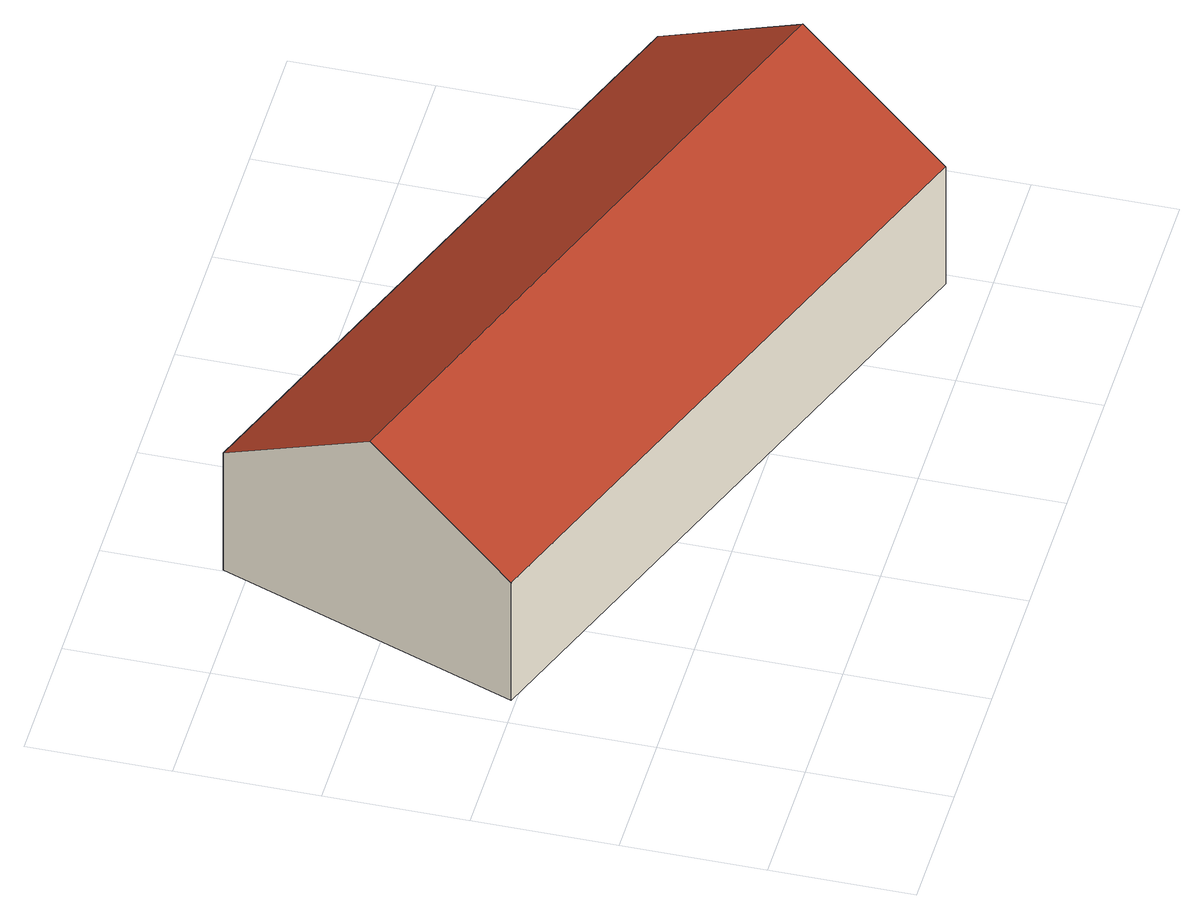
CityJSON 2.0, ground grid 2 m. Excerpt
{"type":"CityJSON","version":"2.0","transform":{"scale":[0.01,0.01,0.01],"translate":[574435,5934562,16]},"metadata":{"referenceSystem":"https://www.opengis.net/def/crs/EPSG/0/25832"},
"CityObjects":{
"building1":{"type":"Building","attributes":{"Grundfläche 2D":"45.578080","Grundhöhe NN":"16.539"},"geometry":[{"type":"Solid","lod":"3","boundaries":[[[[0,1,2,3]],[[4,0,3,5]],[[5,3,2,6,7]],[[4,5,7,8]],[[1,0,4,8,9]],[[2,1,9,6]],[[7,6,9,8]]]],"semantics":{"surfaces":[{"type":"RoofSurface"},{"type":"WallSurface"},{"type":"GroundSurface"}],"values":[[0,0,1,1,1,1,2]]}}]}
},
"vertices":[
[1062,272,392],[1141,487,257],[203,834,257],[122,617,392],[983,60,257],[45,407,257],[203,834,54],[45,407,54],[983,60,54],[1141,487,54]
]}
